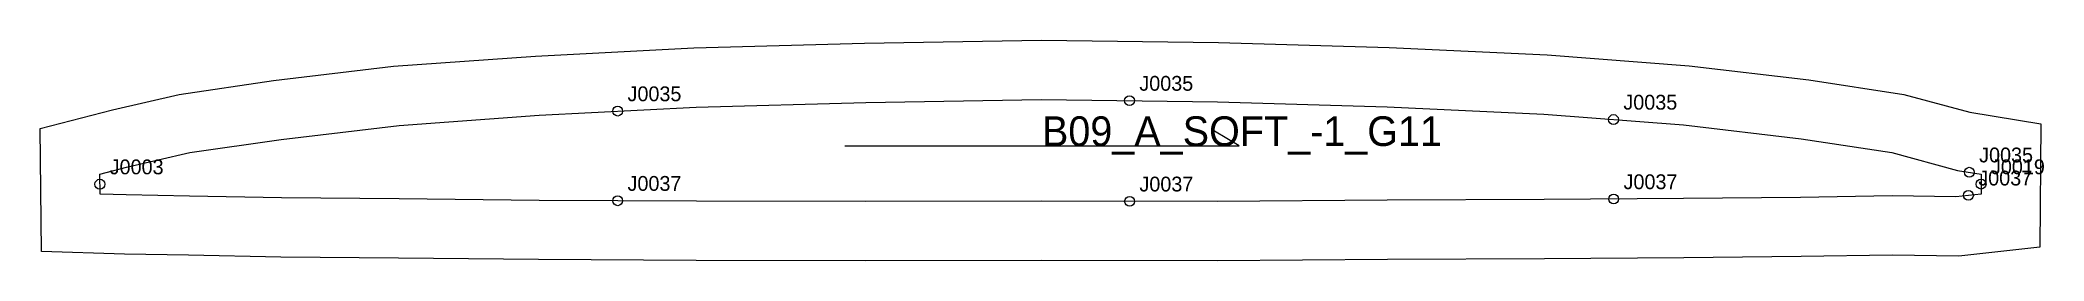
# Model space of a CAD drawing. Header units: millimetres. Extents: x -12 to 394, y -18 to 27.
import ezdxf

# ---------------------------------------------------------------- set-up
doc = ezdxf.new("R2010")
doc.units = ezdxf.units.MM
for name, color, linetype in [('CUT', 1, 'Continuous'), ('GRAIN', 3, 'Continuous'), ('LABEL', 7, 'Continuous'), ('NOTCH', 2, 'Continuous'), ('SEW', 5, 'Continuous')]:
    doc.layers.add(name, color=color, linetype=linetype)

msp = doc.modelspace()

# ---------------------------------------------------------------- linework, layer by layer
at = {"layer": 'CUT'}
msp.add_lwpolyline([(-12.11, 9.28), (2.6, 13.06), (16.08, 16.16), (35.25, 18.95), (59.62, 21.84), (88.39, 23.91), (120.56, 25.6), (155.17, 26.54), (191.09, 27.13), (227.03, 26.65), (261.65, 25.62), (293.71, 24.14), (322.48, 21.93), (346.81, 19.07), (366.09, 16.12), (379.44, 12.53), (393.85, 10.21), (393.63, -14.78), (377.19, -16.57), (363.71, -16.39), (345.23, -16.69), (321.44, -16.91), (293.13, -17.14), (261.31, -17.28), (226.82, -17.51), (191.14, -17.49), (155.45, -17.53), (121.01, -17.44), (89.04, -17.29), (60.62, -17.01), (36.74, -16.78), (18, -16.42), (5.05, -16.2), (-11.82, -15.67), (-12.11, 9.28)], close=True, dxfattribs=at)
at = {"layer": 'GRAIN'}
for p, q in [((231.18, 5.71), (226.18, 8.71)), ((151.18, 5.71), (231.18, 5.71))]:
    msp.add_line(p, q, dxfattribs=at)
at = {"layer": 'NOTCH'}
for centre in [(105.09, 12.77), (208.94, 14.89), (307.15, 11.07), (379.34, 0.39), (0.02, -2.02), (307.19, -5.03), (379.17, -4.28), (381.74, -2), (105.09, -5.37), (208.96, -5.5)]:
    msp.add_circle(centre, 1, dxfattribs=at)
at = {"layer": 'SEW'}
msp.add_lwpolyline([(0, 0), (5.44, 1.4), (18.29, 4.36), (36.82, 7.05), (60.76, 9.89), (89.14, 11.93), (121.04, 13.6), (155.43, 14.54), (191.11, 15.13), (226.77, 14.65), (261.2, 13.63), (292.98, 12.16), (321.32, 9.99), (345.2, 7.18), (363.62, 4.36), (376.93, 0.78), (381.76, 0), (381.72, -4.01), (376.62, -4.56), (363.69, -4.39), (345.07, -4.69), (321.33, -4.91), (293.05, -5.14), (261.24, -5.28), (226.79, -5.51), (191.13, -5.49), (155.46, -5.53), (121.06, -5.44), (89.13, -5.29), (60.74, -5.01), (36.91, -4.78), (18.21, -4.42), (5.34, -4.2), (0.05, -4.04)], close=True, dxfattribs=at)

# ---------------------------------------------------------------- texts
at = {"layer": 'LABEL'}
for s, height, p in [('J0035', 3, (107.09, 14.77)), ('J0035', 3, (210.94, 16.89)), ('J0035', 3, (309.15, 13.07)), ('B09_A_SOFT_-1_G11', 6, (191.18, 5.71)), ('J0035', 3, (381.34, 2.39)), ('J0003', 3, (2.02, -0.02)), ('J0037', 3, (309.19, -3.03)), ('J0037', 3, (381.17, -2.28)), ('J0019', 3, (383.74, 0)), ('J0037', 3, (107.09, -3.37)), ('J0037', 3, (210.96, -3.5))]:
    msp.add_text(s, height=height, dxfattribs=at).set_placement(p)

doc.saveas('drawing.dxf')
